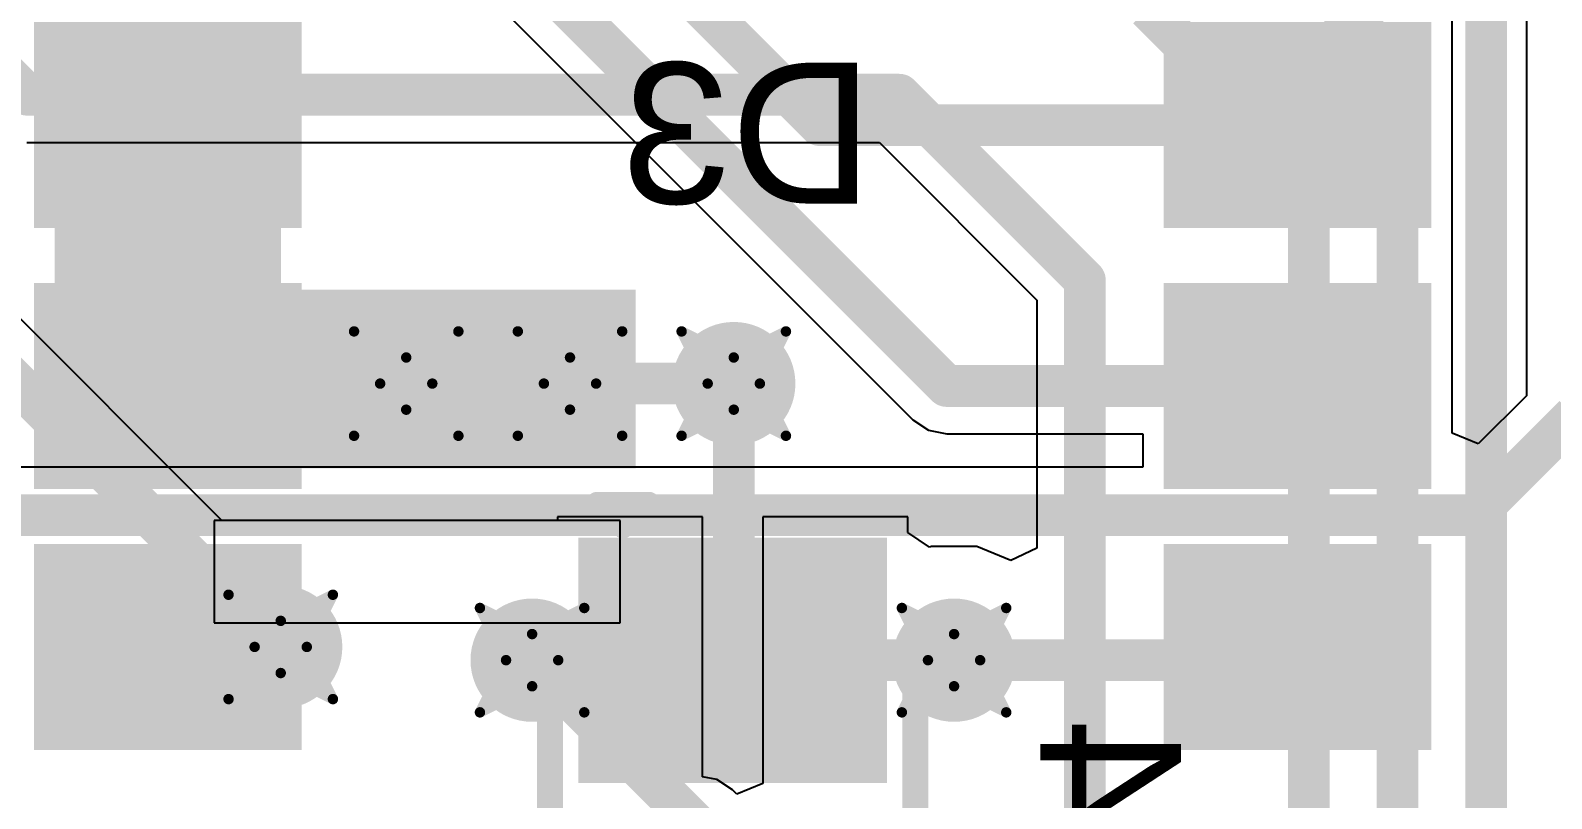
# Model space of a CAD drawing. Header units: inches. Extents: x -6 to 328, y -12 to 81.
# Drawn here: x 28.65 to 36.06, y 17.97 to 21.71 of the extents above; entities that cross this region are included whole.
import ezdxf

# ---------------------------------------------------------------- set-up
doc = ezdxf.new("R2010")
doc.units = ezdxf.units.IN
for name, color, linetype in [('Bottom Layer', 5, 'Continuous'), ('Bottom Overlay', 54, 'Continuous'), ('Bottom Paste', 16, 'Continuous'), ('Bottom Solder', 6, 'Continuous'), ('Drill Drawing', 1, 'Continuous'), ('Top Layer', 1, 'Continuous'), ('Top Paste', 8, 'Continuous'), ('Top Solder', 216, 'Continuous'), ('Via Holes', 16, 'Continuous')]:
    doc.layers.add(name, color=color, linetype=linetype)
doc.styles.add('Arial', font='', dxfattribs={"height": 0.2})
doc.styles.get('Arial').set_extended_font_data('Arial')

# ---------------------------------------------------------------- blocks, each defined once
blk = doc.blocks.new('M55_6013242R_44')
at = {"layer": 'Top Layer'}
for points in [[(2.775, 3.3), (3.575, 3.3), (3.575, 2.2), (2.775, 2.2)], [(4.045, 3.3), (4.845, 3.3), (4.845, 2.2), (4.045, 2.2)], [(5.315, 3.3), (6.115, 3.3), (6.115, 2.2), (5.315, 2.2)], [(2.775, -2.2), (3.575, -2.2), (3.575, -3.3), (2.775, -3.3)], [(4.045, -2.2), (4.845, -2.2), (4.845, -3.3), (4.045, -3.3)], [(5.315, -2.2), (6.115, -2.2), (6.115, -3.3), (5.315, -3.3)]]:
    blk.add_hatch(color=1, dxfattribs=at).paths.add_polyline_path(points)
at = {"layer": 'Top Paste'}
for points in [[(2.775, 3.3), (3.575, 3.3), (3.575, 2.2), (2.775, 2.2)], [(4.045, 3.3), (4.845, 3.3), (4.845, 2.2), (4.045, 2.2)], [(5.315, 3.3), (6.115, 3.3), (6.115, 2.2), (5.315, 2.2)], [(2.775, -2.2), (3.575, -2.2), (3.575, -3.3), (2.775, -3.3)], [(4.045, -2.2), (4.845, -2.2), (4.845, -3.3), (4.045, -3.3)], [(5.315, -2.2), (6.115, -2.2), (6.115, -3.3), (5.315, -3.3)]]:
    blk.add_hatch(color=8, dxfattribs=at).paths.add_polyline_path(points)
at = {"layer": 'Top Solder'}
for points in [[(2.6734, 3.4016), (3.6766, 3.4016), (3.6766, 2.0984), (2.6734, 2.0984)], [(3.9434, 3.4016), (4.9466, 3.4016), (4.9466, 2.0984), (3.9434, 2.0984)], [(5.2134, 3.4016), (6.2166, 3.4016), (6.2166, 2.0984), (5.2134, 2.0984)], [(2.6734, -2.0984), (3.6766, -2.0984), (3.6766, -3.4016), (2.6734, -3.4016)], [(3.9434, -2.0984), (4.9466, -2.0984), (4.9466, -3.4016), (3.9434, -3.4016)], [(5.2134, -2.0984), (6.2166, -2.0984), (6.2166, -3.4016), (5.2134, -3.4016)]]:
    blk.add_hatch(color=216, dxfattribs=at).paths.add_polyline_path(points)
blk = doc.blocks.new('SOT_666_B_45')
at = {"layer": 'Bottom Layer'}
for points in [[(-1.3, 0.65), (-0.31, 0.65), (-0.31, 0.35), (-1.3, 0.35)], [(0.31, 0.65), (1.3, 0.65), (1.3, 0.35), (0.31, 0.35)], [(-1.3, 0.15), (-0.31, 0.15), (-0.31, -0.15), (-1.3, -0.15)], [(0.31, 0.15), (1.3, 0.15), (1.3, -0.15), (0.31, -0.15)], [(-1.3, -0.35), (-0.31, -0.35), (-0.31, -0.65), (-1.3, -0.65)], [(0.31, -0.35), (1.3, -0.35), (1.3, -0.65), (0.31, -0.65)]]:
    blk.add_hatch(color=5, dxfattribs=at).paths.add_polyline_path(points)
at = {"layer": 'Bottom Paste'}
for points in [[(-1.3, 0.65), (-0.31, 0.65), (-0.31, 0.35), (-1.3, 0.35)], [(0.31, 0.65), (1.3, 0.65), (1.3, 0.35), (0.31, 0.35)], [(-1.3, 0.15), (-0.31, 0.15), (-0.31, -0.15), (-1.3, -0.15)], [(0.31, 0.15), (1.3, 0.15), (1.3, -0.15), (0.31, -0.15)], [(-1.3, -0.35), (-0.31, -0.35), (-0.31, -0.65), (-1.3, -0.65)], [(0.31, -0.35), (1.3, -0.35), (1.3, -0.65), (0.31, -0.65)]]:
    blk.add_hatch(color=16, dxfattribs=at).paths.add_polyline_path(points)
at = {"layer": 'Bottom Solder'}
for points in [[(-1.4016, 0.7516), (-0.2084, 0.7516), (-0.2084, 0.2484), (-1.4016, 0.2484)], [(0.2084, 0.7516), (1.4016, 0.7516), (1.4016, 0.2484), (0.2084, 0.2484)], [(-1.4016, 0.2516), (-0.2084, 0.2516), (-0.2084, -0.2516), (-1.4016, -0.2516)], [(0.2084, 0.2516), (1.4016, 0.2516), (1.4016, -0.2516), (0.2084, -0.2516)], [(-1.4016, -0.2484), (-0.2084, -0.2484), (-0.2084, -0.7516), (-1.4016, -0.7516)], [(0.2084, -0.2484), (1.4016, -0.2484), (1.4016, -0.7516), (0.2084, -0.7516)]]:
    blk.add_hatch(color=6, dxfattribs=at).paths.add_polyline_path(points)
at = {"layer": 'Bottom Overlay'}
for points in [[(0.762, 0.889, 0.127, 0.127, 0), (-0.762, 0.889, 0.127, 0.127, 0)], [(-1.5748, -0.6604, 0.1, 0.1, 0), (-1.5748, -0.4064, 0.1, 0.1, 0)], [(-1.4478, -0.5334, 0.1, 0.1, 0), (-1.5748, -0.4064, 0.1, 0.1, 0)], [(-1.5748, -0.6604, 0.1, 0.1, 0), (-1.4478, -0.5334, 0.1, 0.1, 0)], [(0.762, -0.889, 0.127, 0.127, 0), (-0.762, -0.889, 0.127, 0.127, 0)]]:
    blk.add_lwpolyline(points, format="xyseb", dxfattribs=at)
for points in [[(-0.7937, 0.889, 0.0635, 0.0635, 1), (-0.7302, 0.889, 0.0635, 0.0635, 1)], [(0.7302, 0.889, 0.0635, 0.0635, 1), (0.7937, 0.889, 0.0635, 0.0635, 1)], [(-1.5998, -0.4064, 0.05, 0.05, 1), (-1.5498, -0.4064, 0.05, 0.05, 1)], [(-1.5998, -0.4064, 0.05, 0.05, 1), (-1.5498, -0.4064, 0.05, 0.05, 1)], [(-1.4728, -0.5334, 0.05, 0.05, 1), (-1.4228, -0.5334, 0.05, 0.05, 1)], [(-1.4728, -0.5334, 0.05, 0.05, 1), (-1.4228, -0.5334, 0.05, 0.05, 1)], [(-1.5998, -0.6604, 0.05, 0.05, 1), (-1.5498, -0.6604, 0.05, 0.05, 1)], [(-1.5998, -0.6604, 0.05, 0.05, 1), (-1.5498, -0.6604, 0.05, 0.05, 1)], [(-0.7937, -0.889, 0.0635, 0.0635, 1), (-0.7302, -0.889, 0.0635, 0.0635, 1)], [(0.7302, -0.889, 0.0635, 0.0635, 1), (0.7937, -0.889, 0.0635, 0.0635, 1)]]:
    blk.add_lwpolyline(points, format="xyseb", close=True, dxfattribs=at)

msp = doc.modelspace()

# ---------------------------------------------------------------- hatches: boundary and pattern name
at = {"layer": 'Bottom Layer'}
h = msp.add_hatch(color=5, dxfattribs=at)
edge = h.paths.add_edge_path()
edge.add_arc((30.48, 19.9898), 0.3, 0, 360)
h = msp.add_hatch(color=5, dxfattribs=at)
edge = h.paths.add_edge_path()
edge.add_arc((31.2773, 19.9898), 0.3, 0, 360)
h = msp.add_hatch(color=5, dxfattribs=at)
edge = h.paths.add_edge_path()
edge.add_arc((32.0746, 19.9898), 0.3, 0, 360)
h = msp.add_hatch(color=5, dxfattribs=at)
edge = h.paths.add_edge_path()
edge.add_arc((29.869, 18.708), 0.3, 0, 360)
h = msp.add_hatch(color=5, dxfattribs=at)
edge = h.paths.add_edge_path()
edge.add_arc((31.0929, 18.6436), 0.3, 0, 360)
h = msp.add_hatch(color=5, dxfattribs=at)
edge = h.paths.add_edge_path()
edge.add_arc((33.147, 18.6436), 0.3, 0, 360)
at = {"layer": 'Top Layer'}
for points in [[(28.769, 19.578), (29.8704, 19.578), (29.8704, 21.648), (28.769, 21.648)], [(28.769, 19.578), (31.5976, 19.578), (31.5976, 20.447), (28.769, 20.447)]]:
    msp.add_hatch(color=1, dxfattribs=at).paths.add_polyline_path(points)
h = msp.add_hatch(color=1, dxfattribs=at)
edge = h.paths.add_edge_path()
edge.add_arc((30.48, 19.9898), 0.3, 0, 360)
h = msp.add_hatch(color=1, dxfattribs=at)
edge = h.paths.add_edge_path()
edge.add_arc((31.2773, 19.9898), 0.3, 0, 360)
h = msp.add_hatch(color=1, dxfattribs=at)
edge = h.paths.add_edge_path()
edge.add_arc((32.0746, 19.9898), 0.3, 0, 360)
h = msp.add_hatch(color=1, dxfattribs=at)
edge = h.paths.add_edge_path()
edge.add_arc((29.869, 18.708), 0.3, 0, 360)
h = msp.add_hatch(color=1, dxfattribs=at)
edge = h.paths.add_edge_path()
edge.add_arc((31.0929, 18.6436), 0.3, 0, 360)
h = msp.add_hatch(color=1, dxfattribs=at)
edge = h.paths.add_edge_path()
edge.add_arc((33.147, 18.6436), 0.3, 0, 360)
at = {"layer": 'Via Holes'}
h = msp.add_hatch(color=7, dxfattribs=at)
edge = h.paths.add_edge_path()
edge.add_arc((30.48, 19.9898), 0.15, 0, 360)
h = msp.add_hatch(color=7, dxfattribs=at)
edge = h.paths.add_edge_path()
edge.add_arc((31.2773, 19.9898), 0.15, 0, 360)
h = msp.add_hatch(color=7, dxfattribs=at)
edge = h.paths.add_edge_path()
edge.add_arc((32.0746, 19.9898), 0.15, 0, 360)
h = msp.add_hatch(color=7, dxfattribs=at)
edge = h.paths.add_edge_path()
edge.add_arc((29.869, 18.708), 0.15, 0, 360)
h = msp.add_hatch(color=7, dxfattribs=at)
edge = h.paths.add_edge_path()
edge.add_arc((31.0929, 18.6436), 0.15, 0, 360)
h = msp.add_hatch(color=7, dxfattribs=at)
edge = h.paths.add_edge_path()
edge.add_arc((33.147, 18.6436), 0.15, 0, 360)

# ---------------------------------------------------------------- linework, layer by layer
at = {"layer": 'Bottom Layer'}
for p, q in [((29.5824, 19.3242), (27.716, 21.1906)), ((28.6337, 21.1628), (32.784, 21.1628)), ((32.784, 21.1628), (33.5507, 20.3962)), ((33.5507, 20.3962), (33.5507, 19.1893)), ((31.9222, 19.3412), (31.2158, 19.3412)), ((31.2158, 19.3412), (31.2158, 19.3242)), ((31.9222, 18.0764), (31.9222, 19.3412)), ((32.9222, 19.3412), (32.2158, 19.3412)), ((32.2158, 19.3412), (32.2158, 18.0439)), ((32.9222, 19.2644), (32.9222, 19.3412)), ((31.5212, 19.3242), (29.5445, 19.3242)), ((29.5445, 19.3242), (29.5445, 18.8252)), ((31.2158, 19.3242), (29.5824, 19.3242)), ((31.5212, 18.8252), (31.5212, 19.3242)), ((33.0278, 19.1939), (32.9222, 19.2644)), ((33.0368, 19.1976), (33.0278, 19.1939)), ((33.2572, 19.1976), (33.0368, 19.1976)), ((33.4237, 19.1286), (33.2572, 19.1976)), ((33.5507, 19.1893), (33.4237, 19.1286)), ((29.5445, 18.8252), (31.5212, 18.8252)), ((31.9926, 18.0624), (31.9222, 18.0764)), ((32.0683, 18.0118), (31.9926, 18.0624)), ((32.0888, 17.9913), (32.0683, 18.0118)), ((32.2158, 18.0439), (32.0888, 17.9913))]:
    msp.add_line(p, q, dxfattribs=at)
for points in [[(35.7377, -0.7797, 0.2032, 0.2032, 0), (35.7377, 23.2309, 0.2032, 0.2032, 0)], [(27.0101, 23.0195, 0.2032, 0.2032, 0), (28.6337, 21.3959, 0.2032, 0.2032, 0)], [(34.4018, 22.4434, 0.2032, 0.2032, 0), (35.306, 21.5392, 0.2032, 0.2032, 0)], [(34.0902, 21.8152, 0.2032, 0.2032, 0), (34.8742, 21.0312, 0.2032, 0.2032, 0)], [(35.306, -0.5878, 0.2032, 0.2032, 0), (35.306, 21.5392, 0.2032, 0.2032, 0)], [(28.6337, 21.3959, 0.2032, 0.2032, 0), (32.8806, 21.3959, 0.2032, 0.2032, 0)], [(32.8806, 21.3959, 0.2032, 0.2032, 0), (33.7838, 20.4927, 0.2032, 0.2032, 0)], [(27.5512, 21.0258, 0.2032, 0.2032, 0), (29.869, 18.708, 0.2032, 0.2032, 0)], [(34.8742, -0.3629, 0.2032, 0.2032, 0), (34.8742, 21.0312, 0.2032, 0.2032, 0)], [(33.7838, 16.4532, 0.2032, 0.2032, 0), (33.7838, 20.4927, 0.2032, 0.2032, 0)], [(32.0746, 18.6486, 0.2032, 0.2032, 0), (32.0746, 19.9898, 0.2032, 0.2032, 0)], [(31.0929, 18.6436, 0.2032, 0.2032, 0), (31.5684, 18.6436, 0.2032, 0.2032, 0)], [(31.5684, 18.6436, 0.2032, 0.2032, 0), (31.569, 18.643, 0.2032, 0.2032, 0)], [(32.569, 18.643, 0.2032, 0.2032, 0), (32.5696, 18.6436, 0.2032, 0.2032, 0)], [(32.5696, 18.6436, 0.2032, 0.2032, 0), (33.147, 18.6436, 0.2032, 0.2032, 0)]]:
    msp.add_lwpolyline(points, format="xyseb", dxfattribs=at)
for points in [[(35.2552, 21.5392, 0.1016, 0.1016, 1), (35.3568, 21.5392, 0.1016, 0.1016, 1)], [(35.2552, 21.5392, 0.1016, 0.1016, 1), (35.3568, 21.5392, 0.1016, 0.1016, 1)], [(28.5829, 21.3959, 0.1016, 0.1016, 1), (28.6845, 21.3959, 0.1016, 0.1016, 1)], [(28.5829, 21.3959, 0.1016, 0.1016, 1), (28.6845, 21.3959, 0.1016, 0.1016, 1)], [(32.8298, 21.3959, 0.1016, 0.1016, 1), (32.9314, 21.3959, 0.1016, 0.1016, 1)], [(32.8298, 21.3959, 0.1016, 0.1016, 1), (32.9314, 21.3959, 0.1016, 0.1016, 1)], [(34.8234, 21.0312, 0.1016, 0.1016, 1), (34.925, 21.0312, 0.1016, 0.1016, 1)], [(34.8234, 21.0312, 0.1016, 0.1016, 1), (34.925, 21.0312, 0.1016, 0.1016, 1)], [(33.733, 20.4927, 0.1016, 0.1016, 1), (33.8346, 20.4927, 0.1016, 0.1016, 1)], [(33.733, 20.4927, 0.1016, 0.1016, 1), (33.8346, 20.4927, 0.1016, 0.1016, 1)], [(32.0238, 19.9898, 0.1016, 0.1016, 1), (32.1254, 19.9898, 0.1016, 0.1016, 1)], [(29.8182, 18.708, 0.1016, 0.1016, 1), (29.9198, 18.708, 0.1016, 0.1016, 1)], [(31.0421, 18.6436, 0.1016, 0.1016, 1), (31.1437, 18.6436, 0.1016, 0.1016, 1)], [(31.5176, 18.6436, 0.1016, 0.1016, 1), (31.6192, 18.6436, 0.1016, 0.1016, 1)], [(31.5176, 18.6436, 0.1016, 0.1016, 1), (31.6192, 18.6436, 0.1016, 0.1016, 1)], [(31.5182, 18.643, 0.1016, 0.1016, 1), (31.6198, 18.643, 0.1016, 0.1016, 1)], [(32.0238, 18.6486, 0.1016, 0.1016, 1), (32.1254, 18.6486, 0.1016, 0.1016, 1)], [(32.5182, 18.643, 0.1016, 0.1016, 1), (32.6198, 18.643, 0.1016, 0.1016, 1)], [(32.5188, 18.6436, 0.1016, 0.1016, 1), (32.6204, 18.6436, 0.1016, 0.1016, 1)], [(32.5188, 18.6436, 0.1016, 0.1016, 1), (32.6204, 18.6436, 0.1016, 0.1016, 1)], [(33.0962, 18.6436, 0.1016, 0.1016, 1), (33.1978, 18.6436, 0.1016, 0.1016, 1)]]:
    msp.add_lwpolyline(points, format="xyseb", close=True, dxfattribs=at)
at = {"layer": 'Drill Drawing'}
for points in [[(30.226, 20.2438, 0.0508, 0.0508, 0), (30.48, 20.1168, 0.0508, 0.0508, 0)], [(30.226, 20.2438, 0.0508, 0.0508, 0), (30.353, 19.9898, 0.0508, 0.0508, 0)], [(30.48, 20.1168, 0.0508, 0.0508, 0), (30.734, 20.2438, 0.0508, 0.0508, 0)], [(30.607, 19.9898, 0.0508, 0.0508, 0), (30.734, 20.2438, 0.0508, 0.0508, 0)], [(31.0233, 20.2438, 0.0508, 0.0508, 0), (31.2773, 20.1168, 0.0508, 0.0508, 0)], [(31.0233, 20.2438, 0.0508, 0.0508, 0), (31.1503, 19.9898, 0.0508, 0.0508, 0)], [(31.2773, 20.1168, 0.0508, 0.0508, 0), (31.5313, 20.2438, 0.0508, 0.0508, 0)], [(31.4043, 19.9898, 0.0508, 0.0508, 0), (31.5313, 20.2438, 0.0508, 0.0508, 0)], [(31.8206, 20.2438, 0.0508, 0.0508, 0), (32.0746, 20.1168, 0.0508, 0.0508, 0)], [(31.8206, 20.2438, 0.0508, 0.0508, 0), (31.9476, 19.9898, 0.0508, 0.0508, 0)], [(32.0746, 20.1168, 0.0508, 0.0508, 0), (32.3286, 20.2438, 0.0508, 0.0508, 0)], [(32.2016, 19.9898, 0.0508, 0.0508, 0), (32.3286, 20.2438, 0.0508, 0.0508, 0)], [(30.226, 19.7358, 0.0508, 0.0508, 0), (30.353, 19.9898, 0.0508, 0.0508, 0)], [(30.607, 19.9898, 0.0508, 0.0508, 0), (30.734, 19.7358, 0.0508, 0.0508, 0)], [(31.0233, 19.7358, 0.0508, 0.0508, 0), (31.1503, 19.9898, 0.0508, 0.0508, 0)], [(31.4043, 19.9898, 0.0508, 0.0508, 0), (31.5313, 19.7358, 0.0508, 0.0508, 0)], [(31.8206, 19.7358, 0.0508, 0.0508, 0), (31.9476, 19.9898, 0.0508, 0.0508, 0)], [(32.2016, 19.9898, 0.0508, 0.0508, 0), (32.3286, 19.7358, 0.0508, 0.0508, 0)], [(30.226, 19.7358, 0.0508, 0.0508, 0), (30.48, 19.8628, 0.0508, 0.0508, 0)], [(30.48, 19.8628, 0.0508, 0.0508, 0), (30.734, 19.7358, 0.0508, 0.0508, 0)], [(31.0233, 19.7358, 0.0508, 0.0508, 0), (31.2773, 19.8628, 0.0508, 0.0508, 0)], [(31.2773, 19.8628, 0.0508, 0.0508, 0), (31.5313, 19.7358, 0.0508, 0.0508, 0)], [(31.8206, 19.7358, 0.0508, 0.0508, 0), (32.0746, 19.8628, 0.0508, 0.0508, 0)], [(32.0746, 19.8628, 0.0508, 0.0508, 0), (32.3286, 19.7358, 0.0508, 0.0508, 0)], [(29.615, 18.962, 0.0508, 0.0508, 0), (29.869, 18.835, 0.0508, 0.0508, 0)], [(29.615, 18.962, 0.0508, 0.0508, 0), (29.742, 18.708, 0.0508, 0.0508, 0)], [(29.869, 18.835, 0.0508, 0.0508, 0), (30.123, 18.962, 0.0508, 0.0508, 0)], [(29.996, 18.708, 0.0508, 0.0508, 0), (30.123, 18.962, 0.0508, 0.0508, 0)], [(30.8389, 18.8976, 0.0508, 0.0508, 0), (31.0929, 18.7706, 0.0508, 0.0508, 0)], [(30.8389, 18.8976, 0.0508, 0.0508, 0), (30.9659, 18.6436, 0.0508, 0.0508, 0)], [(31.0929, 18.7706, 0.0508, 0.0508, 0), (31.3469, 18.8976, 0.0508, 0.0508, 0)], [(31.2199, 18.6436, 0.0508, 0.0508, 0), (31.3469, 18.8976, 0.0508, 0.0508, 0)], [(32.893, 18.8976, 0.0508, 0.0508, 0), (33.147, 18.7706, 0.0508, 0.0508, 0)], [(32.893, 18.8976, 0.0508, 0.0508, 0), (33.02, 18.6436, 0.0508, 0.0508, 0)], [(33.147, 18.7706, 0.0508, 0.0508, 0), (33.401, 18.8976, 0.0508, 0.0508, 0)], [(33.274, 18.6436, 0.0508, 0.0508, 0), (33.401, 18.8976, 0.0508, 0.0508, 0)], [(29.615, 18.454, 0.0508, 0.0508, 0), (29.742, 18.708, 0.0508, 0.0508, 0)], [(29.996, 18.708, 0.0508, 0.0508, 0), (30.123, 18.454, 0.0508, 0.0508, 0)], [(30.8389, 18.3896, 0.0508, 0.0508, 0), (30.9659, 18.6436, 0.0508, 0.0508, 0)], [(31.2199, 18.6436, 0.0508, 0.0508, 0), (31.3469, 18.3896, 0.0508, 0.0508, 0)], [(32.893, 18.3896, 0.0508, 0.0508, 0), (33.02, 18.6436, 0.0508, 0.0508, 0)], [(33.274, 18.6436, 0.0508, 0.0508, 0), (33.401, 18.3896, 0.0508, 0.0508, 0)], [(29.615, 18.454, 0.0508, 0.0508, 0), (29.869, 18.581, 0.0508, 0.0508, 0)], [(29.869, 18.581, 0.0508, 0.0508, 0), (30.123, 18.454, 0.0508, 0.0508, 0)], [(30.8389, 18.3896, 0.0508, 0.0508, 0), (31.0929, 18.5166, 0.0508, 0.0508, 0)], [(31.0929, 18.5166, 0.0508, 0.0508, 0), (31.3469, 18.3896, 0.0508, 0.0508, 0)], [(32.893, 18.3896, 0.0508, 0.0508, 0), (33.147, 18.5166, 0.0508, 0.0508, 0)], [(33.147, 18.5166, 0.0508, 0.0508, 0), (33.401, 18.3896, 0.0508, 0.0508, 0)]]:
    msp.add_lwpolyline(points, format="xyseb", dxfattribs=at)
for points in [[(30.2133, 20.2438, 0.0254, 0.0254, 1), (30.2387, 20.2438, 0.0254, 0.0254, 1)], [(30.2133, 20.2438, 0.0254, 0.0254, 1), (30.2387, 20.2438, 0.0254, 0.0254, 1)], [(30.7213, 20.2438, 0.0254, 0.0254, 1), (30.7467, 20.2438, 0.0254, 0.0254, 1)], [(30.7213, 20.2438, 0.0254, 0.0254, 1), (30.7467, 20.2438, 0.0254, 0.0254, 1)], [(31.0106, 20.2438, 0.0254, 0.0254, 1), (31.036, 20.2438, 0.0254, 0.0254, 1)], [(31.0106, 20.2438, 0.0254, 0.0254, 1), (31.036, 20.2438, 0.0254, 0.0254, 1)], [(31.5186, 20.2438, 0.0254, 0.0254, 1), (31.544, 20.2438, 0.0254, 0.0254, 1)], [(31.5186, 20.2438, 0.0254, 0.0254, 1), (31.544, 20.2438, 0.0254, 0.0254, 1)], [(31.8079, 20.2438, 0.0254, 0.0254, 1), (31.8333, 20.2438, 0.0254, 0.0254, 1)], [(31.8079, 20.2438, 0.0254, 0.0254, 1), (31.8333, 20.2438, 0.0254, 0.0254, 1)], [(32.3159, 20.2438, 0.0254, 0.0254, 1), (32.3413, 20.2438, 0.0254, 0.0254, 1)], [(32.3159, 20.2438, 0.0254, 0.0254, 1), (32.3413, 20.2438, 0.0254, 0.0254, 1)], [(30.4673, 20.1168, 0.0254, 0.0254, 1), (30.4927, 20.1168, 0.0254, 0.0254, 1)], [(30.4673, 20.1168, 0.0254, 0.0254, 1), (30.4927, 20.1168, 0.0254, 0.0254, 1)], [(31.2646, 20.1168, 0.0254, 0.0254, 1), (31.29, 20.1168, 0.0254, 0.0254, 1)], [(31.2646, 20.1168, 0.0254, 0.0254, 1), (31.29, 20.1168, 0.0254, 0.0254, 1)], [(32.0619, 20.1168, 0.0254, 0.0254, 1), (32.0873, 20.1168, 0.0254, 0.0254, 1)], [(32.0619, 20.1168, 0.0254, 0.0254, 1), (32.0873, 20.1168, 0.0254, 0.0254, 1)], [(30.3403, 19.9898, 0.0254, 0.0254, 1), (30.3657, 19.9898, 0.0254, 0.0254, 1)], [(30.3403, 19.9898, 0.0254, 0.0254, 1), (30.3657, 19.9898, 0.0254, 0.0254, 1)], [(30.5943, 19.9898, 0.0254, 0.0254, 1), (30.6197, 19.9898, 0.0254, 0.0254, 1)], [(30.5943, 19.9898, 0.0254, 0.0254, 1), (30.6197, 19.9898, 0.0254, 0.0254, 1)], [(31.1376, 19.9898, 0.0254, 0.0254, 1), (31.163, 19.9898, 0.0254, 0.0254, 1)], [(31.1376, 19.9898, 0.0254, 0.0254, 1), (31.163, 19.9898, 0.0254, 0.0254, 1)], [(31.3916, 19.9898, 0.0254, 0.0254, 1), (31.417, 19.9898, 0.0254, 0.0254, 1)], [(31.3916, 19.9898, 0.0254, 0.0254, 1), (31.417, 19.9898, 0.0254, 0.0254, 1)], [(31.9349, 19.9898, 0.0254, 0.0254, 1), (31.9603, 19.9898, 0.0254, 0.0254, 1)], [(31.9349, 19.9898, 0.0254, 0.0254, 1), (31.9603, 19.9898, 0.0254, 0.0254, 1)], [(32.1889, 19.9898, 0.0254, 0.0254, 1), (32.2143, 19.9898, 0.0254, 0.0254, 1)], [(32.1889, 19.9898, 0.0254, 0.0254, 1), (32.2143, 19.9898, 0.0254, 0.0254, 1)], [(30.4673, 19.8628, 0.0254, 0.0254, 1), (30.4927, 19.8628, 0.0254, 0.0254, 1)], [(30.4673, 19.8628, 0.0254, 0.0254, 1), (30.4927, 19.8628, 0.0254, 0.0254, 1)], [(31.2646, 19.8628, 0.0254, 0.0254, 1), (31.29, 19.8628, 0.0254, 0.0254, 1)], [(31.2646, 19.8628, 0.0254, 0.0254, 1), (31.29, 19.8628, 0.0254, 0.0254, 1)], [(32.0619, 19.8628, 0.0254, 0.0254, 1), (32.0873, 19.8628, 0.0254, 0.0254, 1)], [(32.0619, 19.8628, 0.0254, 0.0254, 1), (32.0873, 19.8628, 0.0254, 0.0254, 1)], [(30.2133, 19.7358, 0.0254, 0.0254, 1), (30.2387, 19.7358, 0.0254, 0.0254, 1)], [(30.2133, 19.7358, 0.0254, 0.0254, 1), (30.2387, 19.7358, 0.0254, 0.0254, 1)], [(30.7213, 19.7358, 0.0254, 0.0254, 1), (30.7467, 19.7358, 0.0254, 0.0254, 1)], [(30.7213, 19.7358, 0.0254, 0.0254, 1), (30.7467, 19.7358, 0.0254, 0.0254, 1)], [(31.0106, 19.7358, 0.0254, 0.0254, 1), (31.036, 19.7358, 0.0254, 0.0254, 1)], [(31.0106, 19.7358, 0.0254, 0.0254, 1), (31.036, 19.7358, 0.0254, 0.0254, 1)], [(31.5186, 19.7358, 0.0254, 0.0254, 1), (31.544, 19.7358, 0.0254, 0.0254, 1)], [(31.5186, 19.7358, 0.0254, 0.0254, 1), (31.544, 19.7358, 0.0254, 0.0254, 1)], [(31.8079, 19.7358, 0.0254, 0.0254, 1), (31.8333, 19.7358, 0.0254, 0.0254, 1)], [(31.8079, 19.7358, 0.0254, 0.0254, 1), (31.8333, 19.7358, 0.0254, 0.0254, 1)], [(32.3159, 19.7358, 0.0254, 0.0254, 1), (32.3413, 19.7358, 0.0254, 0.0254, 1)], [(32.3159, 19.7358, 0.0254, 0.0254, 1), (32.3413, 19.7358, 0.0254, 0.0254, 1)], [(29.6023, 18.962, 0.0254, 0.0254, 1), (29.6277, 18.962, 0.0254, 0.0254, 1)], [(29.6023, 18.962, 0.0254, 0.0254, 1), (29.6277, 18.962, 0.0254, 0.0254, 1)], [(30.1103, 18.962, 0.0254, 0.0254, 1), (30.1357, 18.962, 0.0254, 0.0254, 1)], [(30.1103, 18.962, 0.0254, 0.0254, 1), (30.1357, 18.962, 0.0254, 0.0254, 1)], [(30.8262, 18.8976, 0.0254, 0.0254, 1), (30.8516, 18.8976, 0.0254, 0.0254, 1)], [(30.8262, 18.8976, 0.0254, 0.0254, 1), (30.8516, 18.8976, 0.0254, 0.0254, 1)], [(31.3342, 18.8976, 0.0254, 0.0254, 1), (31.3596, 18.8976, 0.0254, 0.0254, 1)], [(31.3342, 18.8976, 0.0254, 0.0254, 1), (31.3596, 18.8976, 0.0254, 0.0254, 1)], [(32.8803, 18.8976, 0.0254, 0.0254, 1), (32.9057, 18.8976, 0.0254, 0.0254, 1)], [(32.8803, 18.8976, 0.0254, 0.0254, 1), (32.9057, 18.8976, 0.0254, 0.0254, 1)], [(33.3883, 18.8976, 0.0254, 0.0254, 1), (33.4137, 18.8976, 0.0254, 0.0254, 1)], [(33.3883, 18.8976, 0.0254, 0.0254, 1), (33.4137, 18.8976, 0.0254, 0.0254, 1)], [(29.8563, 18.835, 0.0254, 0.0254, 1), (29.8817, 18.835, 0.0254, 0.0254, 1)], [(29.8563, 18.835, 0.0254, 0.0254, 1), (29.8817, 18.835, 0.0254, 0.0254, 1)], [(31.0802, 18.7706, 0.0254, 0.0254, 1), (31.1056, 18.7706, 0.0254, 0.0254, 1)], [(31.0802, 18.7706, 0.0254, 0.0254, 1), (31.1056, 18.7706, 0.0254, 0.0254, 1)], [(33.1343, 18.7706, 0.0254, 0.0254, 1), (33.1597, 18.7706, 0.0254, 0.0254, 1)], [(33.1343, 18.7706, 0.0254, 0.0254, 1), (33.1597, 18.7706, 0.0254, 0.0254, 1)], [(29.7293, 18.708, 0.0254, 0.0254, 1), (29.7547, 18.708, 0.0254, 0.0254, 1)], [(29.7293, 18.708, 0.0254, 0.0254, 1), (29.7547, 18.708, 0.0254, 0.0254, 1)], [(29.9833, 18.708, 0.0254, 0.0254, 1), (30.0087, 18.708, 0.0254, 0.0254, 1)], [(29.9833, 18.708, 0.0254, 0.0254, 1), (30.0087, 18.708, 0.0254, 0.0254, 1)], [(30.9532, 18.6436, 0.0254, 0.0254, 1), (30.9786, 18.6436, 0.0254, 0.0254, 1)], [(30.9532, 18.6436, 0.0254, 0.0254, 1), (30.9786, 18.6436, 0.0254, 0.0254, 1)], [(31.2072, 18.6436, 0.0254, 0.0254, 1), (31.2326, 18.6436, 0.0254, 0.0254, 1)], [(31.2072, 18.6436, 0.0254, 0.0254, 1), (31.2326, 18.6436, 0.0254, 0.0254, 1)], [(33.0073, 18.6436, 0.0254, 0.0254, 1), (33.0327, 18.6436, 0.0254, 0.0254, 1)], [(33.0073, 18.6436, 0.0254, 0.0254, 1), (33.0327, 18.6436, 0.0254, 0.0254, 1)], [(33.2613, 18.6436, 0.0254, 0.0254, 1), (33.2867, 18.6436, 0.0254, 0.0254, 1)], [(33.2613, 18.6436, 0.0254, 0.0254, 1), (33.2867, 18.6436, 0.0254, 0.0254, 1)], [(29.8563, 18.581, 0.0254, 0.0254, 1), (29.8817, 18.581, 0.0254, 0.0254, 1)], [(29.8563, 18.581, 0.0254, 0.0254, 1), (29.8817, 18.581, 0.0254, 0.0254, 1)], [(31.0802, 18.5166, 0.0254, 0.0254, 1), (31.1056, 18.5166, 0.0254, 0.0254, 1)], [(31.0802, 18.5166, 0.0254, 0.0254, 1), (31.1056, 18.5166, 0.0254, 0.0254, 1)], [(33.1343, 18.5166, 0.0254, 0.0254, 1), (33.1597, 18.5166, 0.0254, 0.0254, 1)], [(33.1343, 18.5166, 0.0254, 0.0254, 1), (33.1597, 18.5166, 0.0254, 0.0254, 1)], [(29.6023, 18.454, 0.0254, 0.0254, 1), (29.6277, 18.454, 0.0254, 0.0254, 1)], [(29.6023, 18.454, 0.0254, 0.0254, 1), (29.6277, 18.454, 0.0254, 0.0254, 1)], [(30.1103, 18.454, 0.0254, 0.0254, 1), (30.1357, 18.454, 0.0254, 0.0254, 1)], [(30.1103, 18.454, 0.0254, 0.0254, 1), (30.1357, 18.454, 0.0254, 0.0254, 1)], [(30.8262, 18.3896, 0.0254, 0.0254, 1), (30.8516, 18.3896, 0.0254, 0.0254, 1)], [(30.8262, 18.3896, 0.0254, 0.0254, 1), (30.8516, 18.3896, 0.0254, 0.0254, 1)], [(31.3342, 18.3896, 0.0254, 0.0254, 1), (31.3596, 18.3896, 0.0254, 0.0254, 1)], [(31.3342, 18.3896, 0.0254, 0.0254, 1), (31.3596, 18.3896, 0.0254, 0.0254, 1)], [(32.8803, 18.3896, 0.0254, 0.0254, 1), (32.9057, 18.3896, 0.0254, 0.0254, 1)], [(32.8803, 18.3896, 0.0254, 0.0254, 1), (32.9057, 18.3896, 0.0254, 0.0254, 1)], [(33.3883, 18.3896, 0.0254, 0.0254, 1), (33.4137, 18.3896, 0.0254, 0.0254, 1)], [(33.3883, 18.3896, 0.0254, 0.0254, 1), (33.4137, 18.3896, 0.0254, 0.0254, 1)]]:
    msp.add_lwpolyline(points, format="xyseb", close=True, dxfattribs=at)
at = {"layer": 'Top Layer'}
for p, q in [((35.933, 31.9713), (35.933, 19.9305)), ((30.7549, 22.0049), (32.9466, 19.8132)), ((35.5722, 20.6448), (35.5722, 21.8512)), ((35.5722, 20.5812), (35.5722, 20.6448)), ((35.5722, 20.6448), (35.5722, 20.6448)), ((35.5722, 19.7492), (35.5722, 20.5812)), ((35.5722, 20.5812), (35.5722, 20.5812)), ((35.933, 19.9305), (35.6992, 19.6966)), ((32.9466, 19.8132), (33.0222, 19.7627)), ((33.0222, 19.7627), (33.1114, 19.7449)), ((33.1114, 19.7449), (34.0658, 19.7449)), ((34.0658, 19.7449), (34.0658, 19.5825)), ((35.6992, 19.6966), (35.5722, 19.7492)), ((34.0658, 19.5825), (28.1093, 19.5825))]:
    msp.add_line(p, q, dxfattribs=at)
for points in [[(31.3646, 22.3759, 0.2032, 0.2032, 0), (32.4925, 21.248, 0.2032, 0.2032, 0)], [(30.8773, 22.2121, 0.2032, 0.2032, 0), (33.1114, 19.978, 0.2032, 0.2032, 0)], [(32.4925, 21.248, 0.2032, 0.2032, 0), (34.819, 21.248, 0.2032, 0.2032, 0)], [(31.2773, 19.9898, 0.2032, 0.2032, 0), (32.0746, 19.9898, 0.2032, 0.2032, 0)], [(33.1114, 19.978, 0.2032, 0.2032, 0), (34.819, 19.978, 0.2032, 0.2032, 0)], [(35.6816, 19.3494, 0.2032, 0.2032, 0), (36.1661, 19.8339, 0.2032, 0.2032, 0)], [(28.1093, 19.3494, 0.2032, 0.2032, 0), (35.6816, 19.3494, 0.2032, 0.2032, 0)], [(29.319, 18.708, 0.254, 0.254, 0), (29.869, 18.708, 0.254, 0.254, 0)], [(34.7546, 18.6436, 0.2032, 0.2032, 0), (34.819, 18.708, 0.2032, 0.2032, 0)], [(31.0929, 18.6436, 0.2032, 0.2032, 0), (32.2985, 17.438, 0.2032, 0.2032, 0)], [(33.147, 18.6436, 0.2032, 0.2032, 0), (34.7546, 18.6436, 0.2032, 0.2032, 0)]]:
    msp.add_lwpolyline(points, format="xyseb", dxfattribs=at)
for points in [[(32.4417, 21.248, 0.1016, 0.1016, 1), (32.5433, 21.248, 0.1016, 0.1016, 1)], [(32.4417, 21.248, 0.1016, 0.1016, 1), (32.5433, 21.248, 0.1016, 0.1016, 1)], [(34.7682, 21.248, 0.1016, 0.1016, 1), (34.8698, 21.248, 0.1016, 0.1016, 1)], [(31.2265, 19.9898, 0.1016, 0.1016, 1), (31.3281, 19.9898, 0.1016, 0.1016, 1)], [(32.0238, 19.9898, 0.1016, 0.1016, 1), (32.1254, 19.9898, 0.1016, 0.1016, 1)], [(33.0606, 19.978, 0.1016, 0.1016, 1), (33.1622, 19.978, 0.1016, 0.1016, 1)], [(33.0606, 19.978, 0.1016, 0.1016, 1), (33.1622, 19.978, 0.1016, 0.1016, 1)], [(34.7682, 19.978, 0.1016, 0.1016, 1), (34.8698, 19.978, 0.1016, 0.1016, 1)], [(35.6308, 19.3494, 0.1016, 0.1016, 1), (35.7324, 19.3494, 0.1016, 0.1016, 1)], [(35.6308, 19.3494, 0.1016, 0.1016, 1), (35.7324, 19.3494, 0.1016, 0.1016, 1)], [(29.2555, 18.708, 0.127, 0.127, 1), (29.3825, 18.708, 0.127, 0.127, 1)], [(29.8055, 18.708, 0.127, 0.127, 1), (29.9325, 18.708, 0.127, 0.127, 1)], [(34.7682, 18.708, 0.1016, 0.1016, 1), (34.8698, 18.708, 0.1016, 0.1016, 1)], [(31.0421, 18.6436, 0.1016, 0.1016, 1), (31.1437, 18.6436, 0.1016, 0.1016, 1)], [(33.0962, 18.6436, 0.1016, 0.1016, 1), (33.1978, 18.6436, 0.1016, 0.1016, 1)], [(34.7038, 18.6436, 0.1016, 0.1016, 1), (34.8054, 18.6436, 0.1016, 0.1016, 1)], [(34.7038, 18.6436, 0.1016, 0.1016, 1), (34.8054, 18.6436, 0.1016, 0.1016, 1)]]:
    msp.add_lwpolyline(points, format="xyseb", close=True, dxfattribs=at)

# ---------------------------------------------------------------- block references
for name, p, rotation in [('M55_6013242R_44', (32.069, 15.533), 90), ('SOT_666_B_45', (32.069, 17.838), 270)]:
    msp.add_blockref(name, p, dxfattribs=dict(rotation=rotation))

# ---------------------------------------------------------------- texts
at = {"layer": 'Bottom Overlay', "style": 'Arial', "text_generation_flag": 2}
msp.add_text('D3', height=0.6858, dxfattribs=at).set_placement((32.7531, 20.8662))
msp.add_text('D4', height=0.6858, rotation=270, dxfattribs=at).set_placement((33.5662, 17.1325))

doc.saveas('drawing.dxf')
